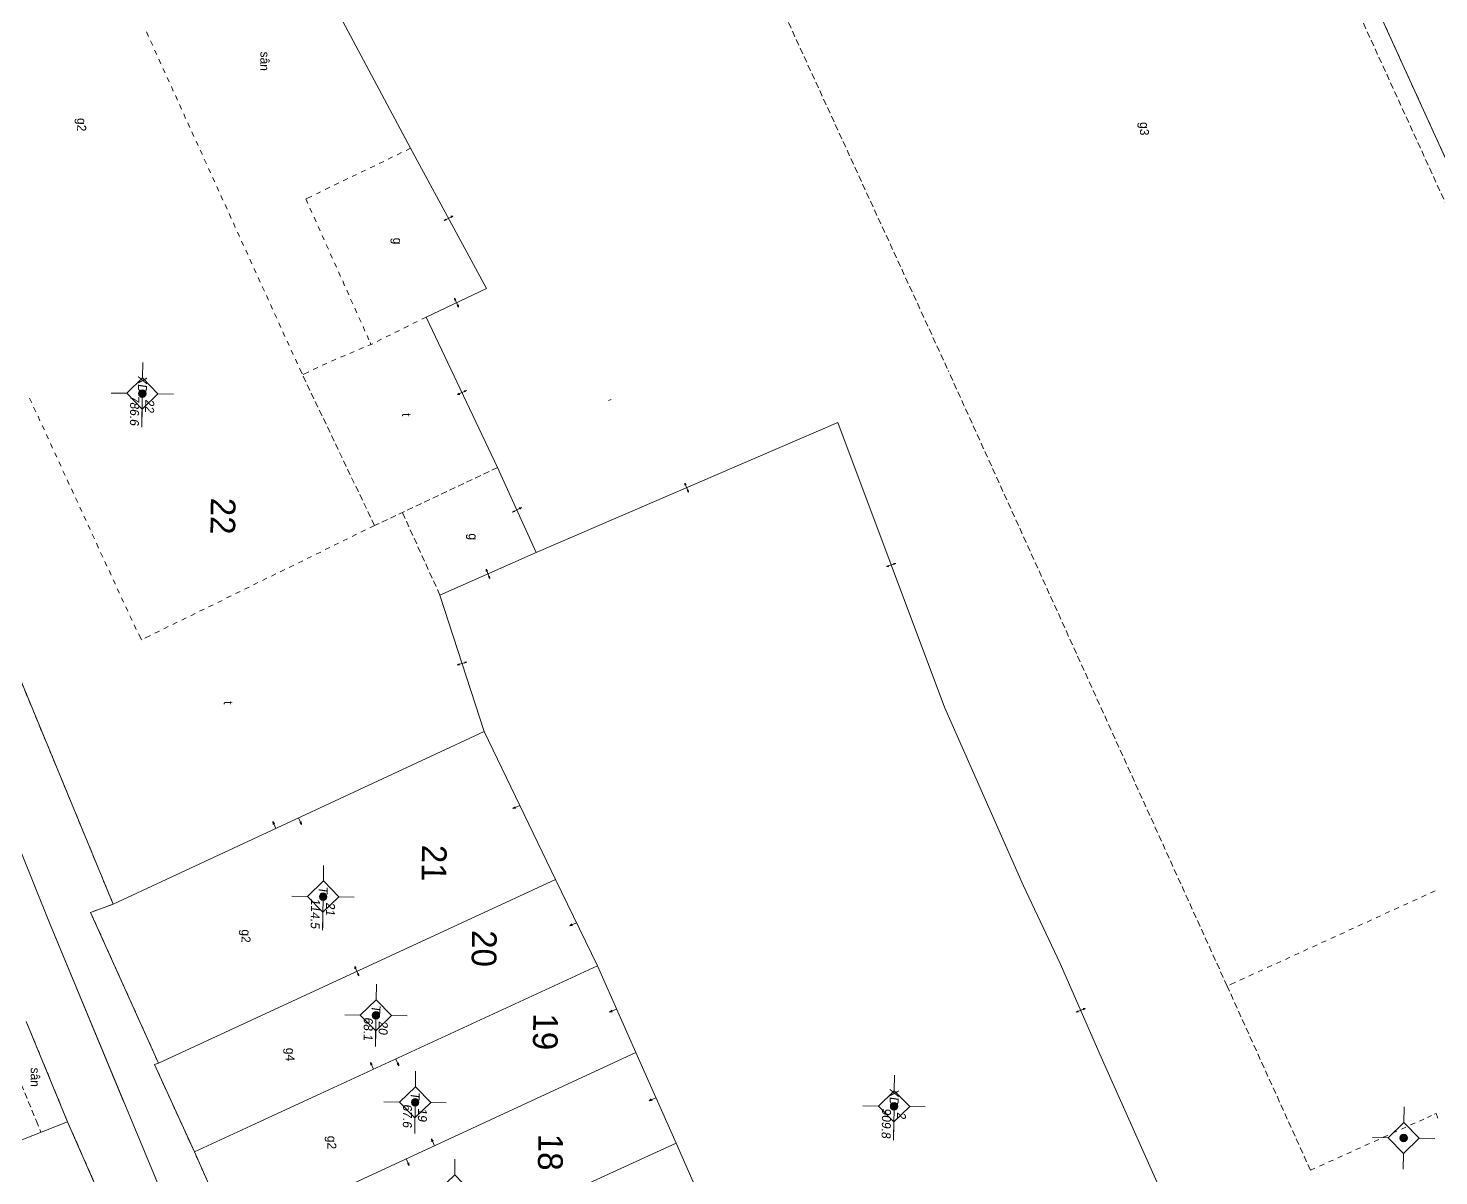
# Model space of a CAD drawing. Extents: x 601689 to 602595, y 1189742 to 1190763.
# Drawn here: x 602321.7 to 602378.2, y 1190064.7 to 1190110.6 of the extents above; entities that cross this region are included whole.
import ezdxf
from ezdxf.enums import TextEntityAlignment as Align

# ---------------------------------------------------------------- set-up
doc = ezdxf.new("R2010")
doc.units = 0
doc.header["$MEASUREMENT"] = 0
doc.linetypes.add('HIDDEN', pattern=[0.375, 0.25, -0.125])
for name, color, linetype in [('10', 250, 'Continuous'), ('11', 7, 'Continuous'), ('13', 7, 'Continuous'), ('14', 7, 'Continuous'), ('15', 7, 'Continuous'), ('16', 7, 'Continuous'), ('22', 7, 'Continuous'), ('53', 7, 'Continuous'), ('57', 7, 'Continuous')]:
    doc.layers.add(name, color=color, linetype=linetype)
doc.layers.get('0').off()
doc.styles.add('TXT', font='vnshx.shx')

# ---------------------------------------------------------------- blocks, each defined once
blk = doc.blocks.new('B')
at = {"color": 7, "linetype": 'Continuous', "lineweight": 0}
for p, q in [((0.8, 2.62), (0.801, 5.6)), ((0.62, 2.441), (0.96, 2.78)), ((0.62, -0.969), (0.96, -0.63)), ((0.8, -4.05), (0.8, -0.81))]:
    blk.add_line(p, q, dxfattribs=at)
for points in [[(0.801, 5.6), (0.53, 5.331), (0.8, 10.21), (1.04, 4.83), (0.801, 5.6)], [(0.8, -4.05), (0.531, -4.309), (0.53, -9.429)], [(0.8, -4.05), (1.04, -4.569), (1.04, -10.289)], [(0.53, -7.289), (0.8, -6.95), (1.04, -8.139)]]:
    blk.add_lwpolyline(points, dxfattribs=at)
for points in [[(0.801, 5.6), (0.8, 10.21), (1.04, 4.83)], [(0.8, -4.05), (0.8, -6.95), (1.04, -4.569), (1.04, -8.139)]]:
    blk.add_solid(points, dxfattribs=at)
at = {"color": 7, "linetype": 'Continuous', "lineweight": 0, "style": 'TXT'}
blk.add_text('B', height=1.815, rotation=360, dxfattribs=at).set_placement((0, 0))
blk = doc.blocks.new('NH3')
at = {"layer": '16', "color": 7, "linetype": 'Continuous', "lineweight": 0}
for p, q in [((-0.199, -0.002), (-0.113, 0.021)), ((0.197, -0.012), (0.107, 0.015)), ((-0.199, -0.002), (0.197, -0.012)), ((-0.199, -0.002), (-0.116, -0.035)), ((0.197, -0.012), (0.104, -0.027))]:
    blk.add_line(p, q, dxfattribs=at)
blk = doc.blocks.new('NH3R')
at = {"layer": '16', "color": 7, "linetype": 'Continuous', "lineweight": 0}
for p, q in [((0, 0), (0.297, -0.005)), ((0.297, -0.005), (0.186, 0.031)), ((0.297, -0.005), (0.189, -0.033))]:
    blk.add_line(p, q, dxfattribs=at)
blk = doc.blocks.new('*M3139313931393139')
at = {"layer": '13', "color": 3, "linetype": 'Continuous', "lineweight": 0}
blk.add_line((602769.5, 1190024.261), (602770.775, 1190024.261), dxfattribs=at)
at = {"layer": '13', "color": 3, "linetype": 'Continuous', "lineweight": 0, "style": 'TXT', "oblique": 7.6055}
for s, p in [('2', (602769.65, 1190024.561)), ('909.8', (602769.5, 1190023.961))]:
    blk.add_text(s, height=0.36, dxfattribs=at).set_placement(p, align=Align.MIDDLE_LEFT)
blk.add_text('XD', height=0.36, dxfattribs=at).set_placement((602769.381, 1190024.261), align=Align.MIDDLE_RIGHT)
blk = doc.blocks.new('*M3151315131513151')
at = {"layer": '13', "color": 3, "linetype": 'Continuous', "lineweight": 0}
blk.add_line((602769.617, 1190005.072), (602770.637, 1190005.072), dxfattribs=at)
at = {"layer": '13', "color": 3, "linetype": 'Continuous', "lineweight": 0, "style": 'TXT', "oblique": 7.6055}
for s, p in [('19', (602769.767, 1190005.372)), ('67.6', (602769.617, 1190004.772))]:
    blk.add_text(s, height=0.36, dxfattribs=at).set_placement(p, align=Align.MIDDLE_LEFT)
blk.add_text('T', height=0.36, dxfattribs=at).set_placement((602769.42, 1190005.072), align=Align.MIDDLE_RIGHT)
blk = doc.blocks.new('*M3152315231523152')
at = {"layer": '13', "color": 3, "linetype": 'Continuous', "lineweight": 0}
blk.add_line((602766.156, 1190003.45), (602767.176, 1190003.45), dxfattribs=at)
at = {"layer": '13', "color": 3, "linetype": 'Continuous', "lineweight": 0, "style": 'TXT', "oblique": 7.6055}
for s, p in [('20', (602766.306, 1190003.75)), ('68.1', (602766.156, 1190003.15))]:
    blk.add_text(s, height=0.36, dxfattribs=at).set_placement(p, align=Align.MIDDLE_LEFT)
blk.add_text('T', height=0.36, dxfattribs=at).set_placement((602765.959, 1190003.45), align=Align.MIDDLE_RIGHT)
blk = doc.blocks.new('*M3153315331533153')
at = {"layer": '13', "color": 3, "linetype": 'Continuous', "lineweight": 0}
blk.add_line((602761.433, 1190001.266), (602762.708, 1190001.266), dxfattribs=at)
at = {"layer": '13', "color": 3, "linetype": 'Continuous', "lineweight": 0, "style": 'TXT', "oblique": 7.6055}
blk.add_text('T', height=0.36, dxfattribs=at).set_placement((602761.236, 1190001.266), align=Align.MIDDLE_RIGHT)
for s, p in [('21', (602761.583, 1190001.566)), ('114.5', (602761.433, 1190000.966))]:
    blk.add_text(s, height=0.36, dxfattribs=at).set_placement(p, align=Align.MIDDLE_LEFT)
blk = doc.blocks.new('*M3155315531553155')
at = {"layer": '13', "color": 3, "linetype": 'Continuous', "lineweight": 0}
blk.add_line((602741.396, 1189993.732), (602742.671, 1189993.732), dxfattribs=at)
at = {"layer": '13', "color": 3, "linetype": 'Continuous', "lineweight": 0, "style": 'TXT', "oblique": 7.6055}
for s, p in [('22', (602741.546, 1189994.032)), ('786.6', (602741.396, 1189993.432))]:
    blk.add_text(s, height=0.36, dxfattribs=at).set_placement(p, align=Align.MIDDLE_LEFT)
blk.add_text('XD', height=0.36, dxfattribs=at).set_placement((602741.277, 1189993.732), align=Align.MIDDLE_RIGHT)
blk = doc.blocks.new('CENTRD')
at = {"layer": '11', "linetype": 'Continuous', "lineweight": 0}
h = blk.add_hatch(color=2, dxfattribs=at)
edge = h.paths.add_edge_path()
edge.add_arc((0, 0), 0.15, 0, 360)
at = {"layer": '11', "color": 2, "linetype": 'Continuous', "lineweight": 0}
for p, q in [((0, 1.25), (0, 0.625)), ((0, 0.625), (-0.625, 0)), ((0.625, 0), (0, 0.625)), ((-0.625, 0), (-1.25, 0)), ((-0.625, 0), (0, -0.625)), ((0, -0.625), (0.625, 0)), ((1.25, 0), (0.625, 0)), ((0, -0.625), (0, -1.25))]:
    blk.add_line(p, q, dxfattribs=at)
blk.add_circle((0, 0), 0.15, dxfattribs=at)

msp = doc.modelspace()

# ---------------------------------------------------------------- linework, layer by layer
at = {"layer": '10', "color": 7, "linetype": 'Continuous', "lineweight": 0}
for p, q in [((602339.962, 1190082.467), (602325.106, 1190075.55)), ((602342.831, 1190076.538), (602339.962, 1190082.467)), ((602326.919, 1190069.185), (602342.831, 1190076.538)), ((602344.503, 1190073.074), (602342.831, 1190076.538)), ((602328.361, 1190065.625), (602344.503, 1190073.074)), ((602344.503, 1190073.074), (602346.046, 1190069.602)), ((602323.277, 1190066.835), (602321.622, 1190070.848)), ((602329.903, 1190062.144), (602346.046, 1190069.602)), ((602346.046, 1190069.602), (602347.656, 1190065.97)), ((602323.277, 1190066.835), (602309.129, 1190061.268)), ((602324.925, 1190063.092), (602323.277, 1190066.835)), ((602347.656, 1190065.97), (602349.227, 1190062.428)), ((602329.903, 1190062.144), (602328.361, 1190065.625))]:
    msp.add_line(p, q, dxfattribs=at)
for points in [[(602330.547, 1190117.927), (602331.494, 1190118.415), (602341.066, 1190122.844), (602350.7, 1190127.482), (602360.431, 1190131.929), (602364.54, 1190133.963), (602367.649, 1190127.33), (602368.343, 1190127.66), (602388.284, 1190083.904), (602390.137, 1190084.809), (602396.922, 1190069.935), (602423.554, 1190047.989), (602396.406, 1190034.47), (602384.217, 1190028.737), (602376.019, 1190024.509)], [(602342.051, 1190089.628), (602340.507, 1190093.03), (602337.649, 1190099.059), (602340.065, 1190100.196), (602337.022, 1190105.818), (602330.547, 1190117.927)], [(602325.106, 1190075.55), (602316.472, 1190096.409), (602310.613, 1190110.371), (602314.48, 1190112.288), (602325.845, 1190117.733)], [(602360.233, 1190038.007), (602365.408, 1190039.736), (602366.759, 1190042.038), (602368.427, 1190044.115), (602370.428, 1190045.617), (602372.725, 1190046.795), (602374.597, 1190047.71), (602372.593, 1190051.848), (602370.865, 1190055.581), (602364.684, 1190069.417), (602363.046, 1190073.17), (602361.558, 1190076.301), (602358.416, 1190083.434), (602354.132, 1190094.834), (602342.051, 1190089.628)], [(602342.051, 1190089.628), (602338.196, 1190087.921), (602339.962, 1190082.467)], [(602326.919, 1190069.185), (602324.201, 1190075.213), (602325.106, 1190075.55)], [(602328.361, 1190065.625), (602326.758, 1190069.127), (602326.919, 1190069.185)], [(602331.514, 1190058.641), (602332.873, 1190059.212), (602347.656, 1190065.97)]]:
    msp.add_lwpolyline(points, dxfattribs=at)
at = {"layer": '14', "color": 6, "linetype": 'HIDDEN', "lineweight": 0}
for p, q in [((602387.611, 1190083.653), (602367.755, 1190127.098)), ((602348.559, 1190118.691), (602358.561, 1190096.912)), ((602326.436, 1190110.474), (602326.523, 1190110.293)), ((602326.6, 1190110.112), (602326.688, 1190109.931)), ((602326.765, 1190109.749), (602326.852, 1190109.568)), ((602326.931, 1190109.387), (602327.018, 1190109.196)), ((602327.095, 1190109.015), (602327.183, 1190108.833)), ((602327.27, 1190108.652), (602327.348, 1190108.471)), ((602327.435, 1190108.29), (602327.513, 1190108.109)), ((602327.601, 1190107.928), (602327.678, 1190107.747)), ((602327.765, 1190107.566), (602327.843, 1190107.385)), ((602327.93, 1190107.193), (602328.007, 1190107.012)), ((602328.096, 1190106.831), (602328.173, 1190106.65)), ((602328.261, 1190106.468), (602328.338, 1190106.287)), ((602328.425, 1190106.106), (602328.513, 1190105.925)), ((602328.59, 1190105.745), (602328.678, 1190105.563)), ((602328.756, 1190105.382), (602328.843, 1190105.191)), ((602336.297, 1190105.469), (602336.126, 1190105.381)), ((602336.659, 1190105.643), (602336.478, 1190105.556)), ((602337.022, 1190105.818), (602336.841, 1190105.731)), ((602328.92, 1190105.01), (602329.008, 1190104.828)), ((602335.22, 1190104.943), (602335.039, 1190104.856)), ((602335.582, 1190105.118), (602335.401, 1190105.031)), ((602335.944, 1190105.293), (602335.763, 1190105.205)), ((602329.085, 1190104.647), (602329.173, 1190104.466)), ((602329.251, 1190104.285), (602329.338, 1190104.103)), ((602333.78, 1190104.253), (602333.599, 1190104.166)), ((602334.143, 1190104.428), (602333.961, 1190104.34)), ((602334.505, 1190104.603), (602334.324, 1190104.515)), ((602334.858, 1190104.768), (602334.686, 1190104.69)), ((602329.416, 1190103.922), (602329.503, 1190103.741)), ((602333.066, 1190103.902), (602332.824, 1190103.786)), ((602332.824, 1190103.786), (602332.902, 1190103.605)), ((602333.417, 1190104.077), (602333.247, 1190103.99)), ((602329.59, 1190103.56), (602329.668, 1190103.38)), ((602329.755, 1190103.198), (602329.834, 1190103.007)), ((602332.989, 1190103.423), (602333.066, 1190103.242)), ((602329.921, 1190102.826), (602329.998, 1190102.645)), ((602333.153, 1190103.051), (602333.231, 1190102.87)), ((602333.319, 1190102.689), (602333.397, 1190102.508)), ((602330.086, 1190102.463), (602330.163, 1190102.282)), ((602330.25, 1190102.101), (602330.328, 1190101.92)), ((602333.474, 1190102.327), (602333.561, 1190102.146)), ((602330.415, 1190101.739), (602330.494, 1190101.557)), ((602333.639, 1190101.965), (602333.726, 1190101.774)), ((602333.803, 1190101.592), (602333.892, 1190101.411)), ((602330.581, 1190101.376), (602330.658, 1190101.195)), ((602330.746, 1190101.005), (602330.833, 1190100.823)), ((602333.969, 1190101.23), (602334.047, 1190101.049)), ((602334.134, 1190100.868), (602334.211, 1190100.686)), ((602330.91, 1190100.642), (602330.998, 1190100.461)), ((602331.076, 1190100.28), (602331.163, 1190100.099)), ((602334.299, 1190100.505), (602334.376, 1190100.314)), ((602331.241, 1190099.917), (602331.328, 1190099.736)), ((602334.464, 1190100.134), (602334.542, 1190099.952)), ((602334.619, 1190099.771), (602334.706, 1190099.59)), ((602331.406, 1190099.555), (602331.493, 1190099.374)), ((602331.57, 1190099.193), (602331.659, 1190099.011)), ((602334.784, 1190099.409), (602334.871, 1190099.228)), ((602331.736, 1190098.82), (602331.823, 1190098.639)), ((602334.948, 1190099.036), (602335.037, 1190098.855)), ((602335.114, 1190098.674), (602335.192, 1190098.493)), ((602336.935, 1190098.7), (602336.753, 1190098.611)), ((602337.286, 1190098.885), (602337.115, 1190098.797)), ((602337.649, 1190099.059), (602337.468, 1190098.972)), ((602331.901, 1190098.459), (602331.988, 1190098.277)), ((602332.075, 1190098.096), (602332.153, 1190097.915)), ((602335.279, 1190098.312), (602335.347, 1190098.151)), ((602335.395, 1190098.04), (602335.434, 1190097.959)), ((602335.857, 1190098.174), (602335.676, 1190098.077)), ((602336.22, 1190098.349), (602336.038, 1190098.262)), ((602336.572, 1190098.524), (602336.391, 1190098.436)), ((602332.241, 1190097.734), (602332.319, 1190097.553)), ((602334.398, 1190097.524), (602334.207, 1190097.446)), ((602334.761, 1190097.679), (602334.58, 1190097.602)), ((602335.132, 1190097.834), (602334.951, 1190097.756)), ((602332.406, 1190097.371), (602332.483, 1190097.19)), ((602332.571, 1190097.009), (602332.687, 1190096.747)), ((602333.301, 1190097.039), (602333.12, 1190096.952)), ((602333.664, 1190097.204), (602333.483, 1190097.127)), ((602334.026, 1190097.369), (602333.845, 1190097.291)), ((602332.939, 1190096.863), (602332.687, 1190096.747)), ((602335.575, 1190090.708), (602332.687, 1190096.747)), ((602321.754, 1190095.808), (602321.841, 1190095.626)), ((602345.055, 1190095.757), (602344.954, 1190095.719)), ((602321.919, 1190095.445), (602322.006, 1190095.264)), ((602322.094, 1190095.083), (602322.171, 1190094.902)), ((602322.259, 1190094.72), (602322.347, 1190094.539)), ((602322.424, 1190094.358), (602322.512, 1190094.177)), ((602322.589, 1190093.995), (602322.676, 1190093.804)), ((602322.763, 1190093.623), (602322.842, 1190093.443)), ((602322.929, 1190093.261), (602323.017, 1190093.08)), ((602340.507, 1190093.03), (602335.575, 1190090.708)), ((602323.094, 1190092.899), (602323.181, 1190092.718)), ((602323.259, 1190092.537), (602323.346, 1190092.355)), ((602323.435, 1190092.174), (602323.512, 1190091.993)), ((602323.599, 1190091.812), (602323.687, 1190091.63)), ((602323.764, 1190091.449), (602323.851, 1190091.268)), ((602338.196, 1190087.921), (602336.692, 1190091.232)), ((602323.929, 1190091.088), (602324.017, 1190090.906)), ((602324.105, 1190090.725), (602324.182, 1190090.544)), ((602335.575, 1190090.708), (602335.393, 1190090.62)), ((602324.269, 1190090.363), (602324.357, 1190090.181)), ((602334.498, 1190090.182), (602334.316, 1190090.095)), ((602334.859, 1190090.357), (602334.679, 1190090.269)), ((602335.212, 1190090.533), (602335.031, 1190090.445)), ((602324.434, 1190090), (602324.521, 1190089.809)), ((602324.6, 1190089.628), (602324.687, 1190089.446)), ((602333.42, 1190089.647), (602333.239, 1190089.559)), ((602333.783, 1190089.832), (602333.601, 1190089.744)), ((602334.135, 1190090.007), (602333.954, 1190089.92)), ((602324.774, 1190089.265), (602324.852, 1190089.084)), ((602332.343, 1190089.121), (602332.162, 1190089.034)), ((602332.705, 1190089.297), (602332.524, 1190089.21)), ((602333.057, 1190089.472), (602332.876, 1190089.385)), ((602324.939, 1190088.903), (602325.027, 1190088.722)), ((602325.104, 1190088.541), (602325.192, 1190088.36)), ((602330.903, 1190088.421), (602330.722, 1190088.334)), ((602331.265, 1190088.597), (602331.084, 1190088.508)), ((602331.628, 1190088.772), (602331.447, 1190088.684)), ((602331.981, 1190088.947), (602331.799, 1190088.859)), ((602325.27, 1190088.179), (602325.357, 1190087.998)), ((602329.826, 1190087.896), (602329.645, 1190087.808)), ((602330.189, 1190088.071), (602330.007, 1190087.984)), ((602330.55, 1190088.246), (602330.369, 1190088.159)), ((602325.444, 1190087.816), (602325.522, 1190087.635)), ((602325.609, 1190087.454), (602325.697, 1190087.273)), ((602328.748, 1190087.361), (602328.567, 1190087.273)), ((602329.111, 1190087.536), (602328.929, 1190087.449)), ((602329.473, 1190087.711), (602329.292, 1190087.623)), ((602325.775, 1190087.091), (602325.862, 1190086.91)), ((602325.94, 1190086.729), (602326.027, 1190086.548)), ((602327.671, 1190086.836), (602327.49, 1190086.748)), ((602328.034, 1190087.011), (602327.853, 1190086.923)), ((602328.386, 1190087.186), (602328.214, 1190087.098)), ((602326.115, 1190086.367), (602326.241, 1190086.136)), ((602326.594, 1190086.31), (602326.241, 1190086.136)), ((602326.956, 1190086.485), (602326.775, 1190086.398)), ((602327.309, 1190086.66), (602327.138, 1190086.573)), ((602378.067, 1190076.084), (602377.885, 1190075.997)), ((602376.617, 1190075.414), (602376.426, 1190075.337)), ((602376.979, 1190075.579), (602376.798, 1190075.501)), ((602377.342, 1190075.753), (602377.161, 1190075.666)), ((602377.704, 1190075.919), (602377.523, 1190075.831)), ((602375.52, 1190074.919), (602375.339, 1190074.831)), ((602375.882, 1190075.084), (602375.702, 1190074.996)), ((602376.244, 1190075.248), (602376.063, 1190075.171)), ((602374.433, 1190074.414), (602374.252, 1190074.336)), ((602374.796, 1190074.588), (602374.614, 1190074.501)), ((602375.158, 1190074.754), (602374.977, 1190074.666)), ((602372.974, 1190073.754), (602372.793, 1190073.666)), ((602373.337, 1190073.918), (602373.155, 1190073.831)), ((602373.698, 1190074.083), (602373.518, 1190074.006)), ((602374.071, 1190074.249), (602373.889, 1190074.171)), ((602371.887, 1190073.248), (602371.706, 1190073.171)), ((602372.249, 1190073.423), (602372.068, 1190073.336)), ((602372.612, 1190073.589), (602372.431, 1190073.501)), ((602370.428, 1190072.589), (602370.247, 1190072.501)), ((602370.791, 1190072.753), (602370.609, 1190072.666)), ((602371.153, 1190072.918), (602370.972, 1190072.841)), ((602371.524, 1190073.084), (602371.343, 1190073.006)), ((602370.066, 1190072.424), (602369.733, 1190072.268)), ((602320.565, 1190070.422), (602322.056, 1190066.791)), ((602377.44, 1190066.852), (602377.611, 1190066.94)), ((602377.762, 1190067.007), (602377.923, 1190067.085)), ((602378.034, 1190067.134), (602378.104, 1190067.163)), ((602378.104, 1190067.163), (602378.182, 1190066.981)), ((602322.066, 1190066.791), (602322.114, 1190066.65)), ((602322.172, 1190066.52), (602322.21, 1190066.419)), ((602376.354, 1190066.377), (602376.534, 1190066.454)), ((602376.715, 1190066.542), (602376.896, 1190066.619)), ((602377.087, 1190066.707), (602377.269, 1190066.785)), ((602375.256, 1190065.882), (602375.437, 1190065.959)), ((602375.629, 1190066.046), (602375.81, 1190066.125)), ((602375.991, 1190066.212), (602376.172, 1190066.289)), ((602373.797, 1190065.222), (602373.989, 1190065.299)), ((602374.169, 1190065.386), (602374.35, 1190065.464)), ((602374.531, 1190065.552), (602374.713, 1190065.63)), ((602374.894, 1190065.717), (602375.075, 1190065.794)), ((602373.073, 1190064.891), (602373.254, 1190064.97)), ((602373.435, 1190065.057), (602373.616, 1190065.134))]:
    msp.add_line(p, q, dxfattribs=at)
for points in [[(602335.504, 1190097.988), (602335.434, 1190097.959), (602335.313, 1190097.911)], [(602373.073, 1190064.891), (602369.733, 1190072.268), (602358.561, 1190096.912)]]:
    msp.add_lwpolyline(points, dxfattribs=at)
at = {"layer": '22', "color": 7, "linetype": 'HIDDEN', "lineweight": 0}
for p, q in [((602388.284, 1190083.904), (602368.343, 1190127.66)), ((602325.106, 1190075.55), (602316.472, 1190096.409)), ((602323.277, 1190066.835), (602321.622, 1190070.848)), ((602324.925, 1190063.092), (602323.277, 1190066.835))]:
    msp.add_line(p, q, dxfattribs=at)
msp.add_lwpolyline([(602345.016, 1190028.785), (602344.212, 1190030.686), (602342.591, 1190034.309), (602340.991, 1190037.85), (602339.448, 1190041.332), (602337.827, 1190044.914), (602336.301, 1190048.195), (602334.632, 1190051.858), (602333.187, 1190055.148), (602331.514, 1190058.641), (602329.903, 1190062.144), (602328.361, 1190065.625), (602326.758, 1190069.127), (602326.919, 1190069.185), (602324.201, 1190075.213), (602325.106, 1190075.55)], dxfattribs=at)
at = {"layer": '57', "color": 172, "linetype": 'Continuous', "lineweight": 0}
for points in [[(602315.637, 1190091.701), (602317.102, 1190088.381), (602319.357, 1190082.929), (602321.435, 1190077.59), (602322.556, 1190074.795), (602325.537, 1190067.624)], [(602321.435, 1190077.59), (602322.556, 1190074.795), (602329.739, 1190057.516), (602336.952, 1190040.966), (602346.125, 1190019.919)]]:
    msp.add_lwpolyline(points, dxfattribs=at)

# ---------------------------------------------------------------- block references
at = {"color": 7, "linetype": 'Continuous', "lineweight": 0, "rotation": 269.214199256255}
msp.add_blockref('B', (602332.372, 1190081.761), dxfattribs=at)
at = {"layer": '11', "color": 2, "linetype": 'Continuous', "lineweight": 0, "rotation": 269.1680420500809}
for p in [(602326.273, 1190095.994), (602333.516, 1190075.85), (602335.631, 1190071.096), (602337.202, 1190067.611), (602356.391, 1190067.45), (602376.807, 1190066.184), (602338.779, 1190064.079)]:
    msp.add_blockref('CENTRD', p, dxfattribs=at)
at = {"layer": '13', "color": 3, "linetype": 'Continuous', "lineweight": 0, "rotation": 269.1680420500809}
for name in ['*M3155315531553155', '*M3153315331533153', '*M3152315231523152', '*M3139313931393139', '*M3151315131513151']:
    msp.add_blockref(name, (-578790.27, 1810052.359), dxfattribs=at)
at = {"layer": '16', "color": 7, "linetype": 'Continuous', "lineweight": 0}
for name, p, rotation in [('NH3', (602338.543, 1190103.008), 208.1366363980489), ('NH3', (602348.086, 1190092.226), 293.3027961295766), ('NH3', (602341.283, 1190091.329), 208.1366363980489), ('NH3', (602340.128, 1190088.775), 294.5801583844843), ('NH3R', (602341.391, 1190079.497), 205.8150651376474), ('NH3R', (602331.618, 1190078.581), 114.9677598867113), ('NH3R', (602332.534, 1190079.008), 294.9677598867113), ('NH3R', (602343.667, 1190074.805), 205.7792695650553), ('NH3', (602363.87, 1190071.289), 203.5954803064017)]:
    msp.add_blockref(name, p, dxfattribs=dict(at, rotation=rotation))
for name, p, xscale, yscale, rotation in [('NH3', (602338.857, 1190099.633), 1.000001279557247, 1.000001279557247, 115.2005668964378), ('NH3', (602339.078, 1190096.039), 1.000001298032092, 1.000001298032092, 25.3497198903578), ('NH3', (602356.274, 1190089.134), 0.9999980468337684, 0.9999980468337684, 20.59945072059385), ('NH3', (602339.079, 1190085.189), 1.000001627012194, 1.000001627012194, 17.92773629267783), ('NH3', (602334.87, 1190072.866), 0.9999987647201368, 0.9999987647201368, 294.8010526271792), ('NH3R', (602345.269, 1190071.344), 1.000001850184739, 1.000001850184739, 203.9596181734428), ('NH3R', (602335.536, 1190068.937), 1.000001157280659, 1.000001157280659, 114.7711018073079), ('NH3R', (602336.431, 1190069.345), 1.000001157280659, 1.000001157280659, 294.771101807308), ('NH3R', (602346.851, 1190067.791), 0.99999812077675, 0.99999812077675, 203.9056527638281), ('NH3R', (602337.974, 1190065.873), 0.9999987647201368, 0.9999987647201368, 114.8010526271791), ('NH3R', (602336.847, 1190065.348), 0.9999987647201368, 0.9999987647201368, 294.8010526271792)]:
    msp.add_blockref(name, p, dxfattribs=dict(at, xscale=xscale, yscale=yscale, rotation=rotation))

# ---------------------------------------------------------------- texts
at = {"layer": '15', "color": 7, "linetype": 'Continuous', "lineweight": 0, "style": 'TXT'}
for s, p in [('s%%169n', (602331.185, 1190109.688)), ('g2', (602323.848, 1190107.029)), ('g3', (602366.427, 1190106.865)), ('g', (602336.503, 1190102.235)), ('t', (602336.866, 1190095.21)), ('g', (602339.53, 1190090.393)), ('t', (602329.718, 1190083.677)), ('g2', (602330.432, 1190074.537)), ('g4', (602332.207, 1190069.792)), ('s%%169n', (602321.986, 1190069.003)), ('g2', (602333.87, 1190066.27))]:
    msp.add_text(s, height=0.36, rotation=269.2144, dxfattribs=at).set_placement(p, align=Align.MIDDLE_LEFT)
at = {"layer": '53', "color": 200, "linetype": 'Continuous', "lineweight": 0, "style": 'TXT'}
for s, p in [('22', (602329.515, 1190091.821)), ('21', (602337.974, 1190077.924)), ('20', (602339.978, 1190074.506)), ('19', (602342.433, 1190071.172)), ('18', (602342.636, 1190066.349))]:
    msp.add_text(s, height=0.99, rotation=269.2144, dxfattribs=at).set_placement(p, align=Align.MIDDLE_LEFT)

doc.saveas('drawing.dxf')
